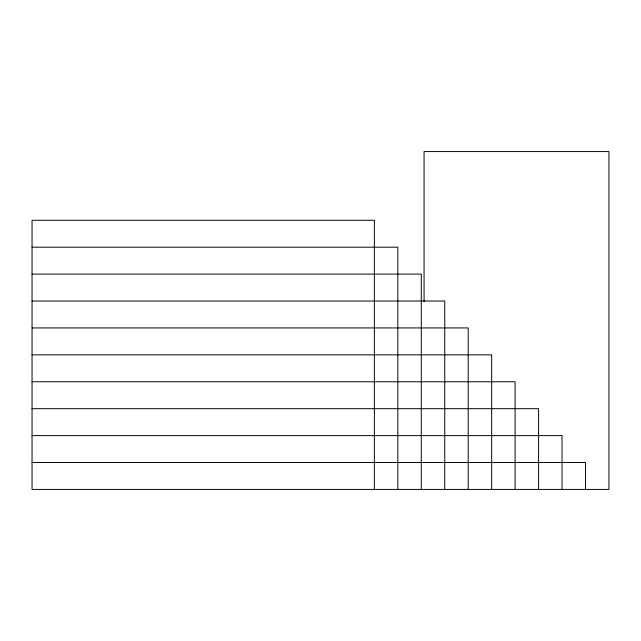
<?xml version="1.0" encoding="UTF-8"?>
<svg xmlns="http://www.w3.org/2000/svg" width="641" height="641" viewBox="0 0 641 641"><rect width="100%" height="100%" fill="white"/><g stroke="black" fill="none" stroke-linecap="round" stroke-linejoin="round"><path stroke-width="0.96" d="M32.05 247.194L397.829 247.194L397.829 489.428M32.05 274.108L421.289 274.108L421.289 489.428M32.05 301.022L444.742 301.022L444.742 489.428M32.05 327.936L468.202 327.936L468.202 489.428M32.05 354.85L491.663 354.85L491.663 489.428M32.05 381.764L515.116 381.764L515.116 489.428M32.05 408.686L538.576 408.686L538.576 489.428M32.05 435.6L562.037 435.6L562.037 489.428M32.05 462.514L585.489 462.514L585.489 489.428M424.07 301.51L424.07 151.572L608.95 151.572L608.95 489.428L32.05 489.428L32.05 220.28L374.368 220.28L374.368 489.428"/></g></svg>
